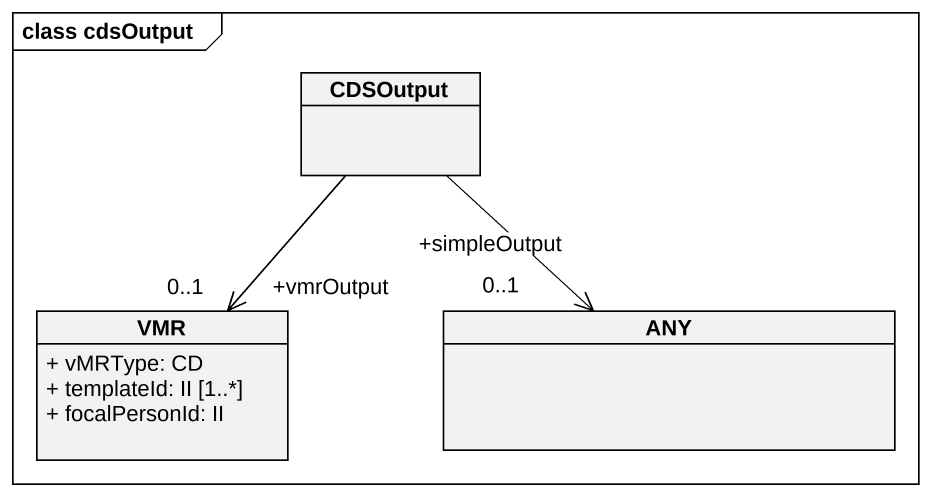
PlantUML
@startuml
mainframe class cdsOutput
hide circle
hide empty members
skinparam classAttributeIconSize 0
class CDSOutput
class VMR {
  + vMRType: CD
  + templateId: II [1..*]
  + focalPersonId: II
}
class ANY
CDSOutput --> "+vmrOutput\n0..1" VMR
CDSOutput --> "+simpleOutput\n0..1" ANY
@enduml
